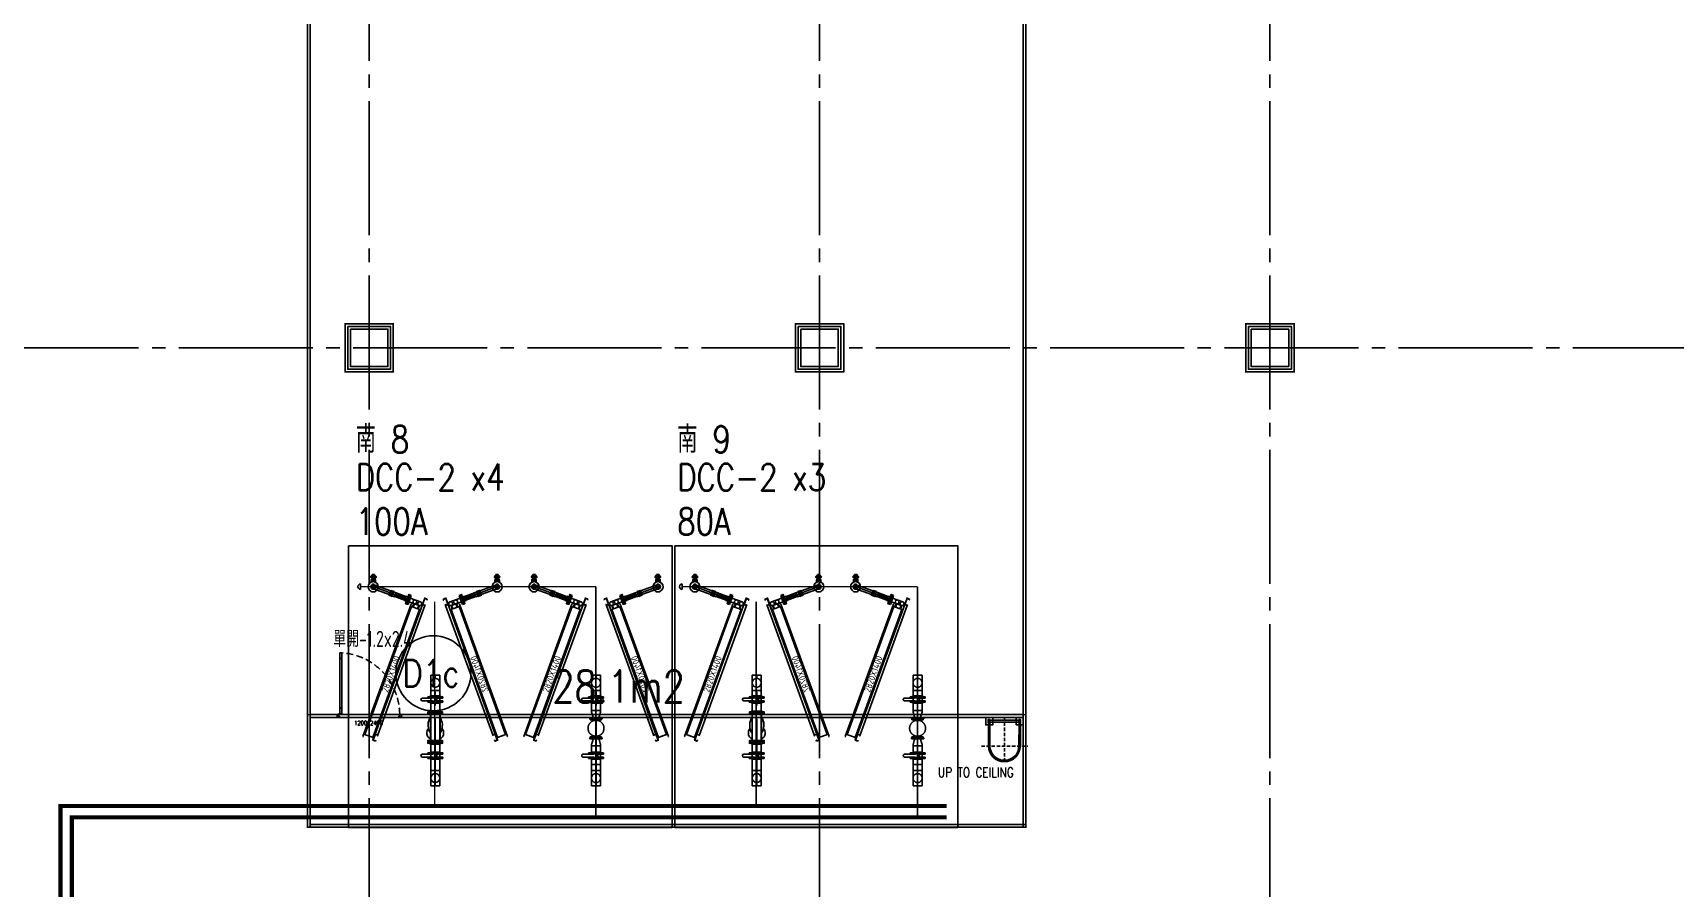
# Model space of a CAD drawing. Extents: x -18489 to 195597, y -1599 to 112111.
# Drawn here: x 4533 to 7596, y 1992 to 3587 of the extents above; entities that cross this region are included whole.
import ezdxf
from ezdxf.enums import TextEntityAlignment as Align

# ---------------------------------------------------------------- set-up
doc = ezdxf.new("R2010")
doc.units = 0
doc.header["$LTSCALE"] = 100
for name, pattern in [('188K-SM-03-F10-ARCH-PA-Y2257103$0$18P6-SM-03-C40-ARCH-PA-Y2211058$0$DASHED', [19.05, 12.7, -6.35]), ('188K-SM-03-F10-ARCH-PA-Y2257103$0$AP5A-SM-03-F20-ARCH-PA-Y2230801+Y2230803$0$ALL-PA-TXT-Y2221201$0$DASHED', [19.05, 12.7, -6.35]), ('188K-SM-07-F10-MECH-CR PIPE-Y2257103$0$XFM1Q20-200k$0$CENTER', [2, 1.25, -0.25, 0.25, -0.25]), ('X-S-FAB-L10$0$COL-CEN-LIN', [3.25, 2.5, -0.25, 0.25, -0.25])]:
    doc.linetypes.add(name, pattern=pattern)
for name, color, linetype in [('188K-SM-03-F10-ARCH-PA-Y2257103$0$K-0-Door-TXT', 53, 'Continuous'), ('188K-SM-03-F10-ARCH-PA-Y2257103$0$K-0-TXT-高度', 53, 'Continuous'), ('188K-SM-03-F10-ARCH-PA-Y2257103$0$K-AREA', 53, 'Continuous'), ('188K-SM-03-F10-ARCH-PA-Y2257103$0$K-AREA-細區', 53, 'Continuous'), ('188K-SM-03-F10-ARCH-PA-Y2257103$0$K-Door', 53, 'Continuous'), ('188K-SM-03-F10-ARCH-PA-Y2257103$0$K-P-LAD-420', 53, 'Continuous'), ('188K-SM-03-F10-ARCH-PA-Y2257103$0$K-P1S-4.2-單抗', 53, 'Continuous'), ('188K-SM-03-F10-ARCH-PA-Y2257103$0$K-P2D-4.2-雙抗', 53, 'Continuous'), ('188K-SM-03-F10-ARCH-PA-Y2257103$0$K-TXT', 53, 'Continuous'), ('188K-SM-07-F10-MECH-CR PIPE-Y2257103$0$00_AC_CHS_12℃', 4, 'Continuous'), ('188K-SM-07-F10-MECH-CR PIPE-Y2257103$0$00_AC_CHS_20℃', 3, 'Continuous'), ('188K-SM-07-F10-MECH-CR PIPE-Y2257103$0$00_DCC', 7, 'Continuous'), ('188K-SM-07-F10-MECH-CR PIPE-Y2257103$0$00_閥站分組', 1, 'Continuous'), ('188K-SM-07-F10-MECH-CR PIPE-Y2257103$0$XFM1Q20-200k$0$U-PCW-V', 2, 'Continuous'), ('X-S-FAB-L10$0$0-DIM-TXT', 8, 'Continuous'), ('X-S-FAB-L10$0$BLOCK', 8, 'Continuous'), ('X-S-FAB-L10$0$CCL', 8, 'X-S-FAB-L10$0$COL-CEN-LIN'), ('X-S-FAB-L10$0$COL-S', 8, 'Continuous')]:
    doc.layers.add(name, color=color, linetype=linetype)
doc.styles.add('188K-SM-03-F10-ARCH-PA-Y2257103$0$18P2-XFDP10$0$AA-TXT', font='simplex.shx', dxfattribs={"width": 0.8, "bigfont": 'chineset.shx'})
doc.styles.add('188K-SM-03-F10-ARCH-PA-Y2257103$0$AA-TXT', font='isocp.shx', dxfattribs={"width": 0.8, "bigfont": 'chineset.shx'})
doc.styles.add('188K-SM-03-F10-ARCH-PA-Y2257103$0$AP5A-SM-03-F20-ARCH-PA-Y2230801+Y2230803$0$ALL-PA-TXT-Y2221201$0$Standard', font='txt.shx', dxfattribs={"bigfont": 'chineset.shx'})
doc.styles.add('188K-SM-03-F10-ARCH-PA-Y2257103$0$Standard', font='txt.shx', dxfattribs={"bigfont": 'chineset.shx'})
doc.styles.add('188K-SM-07-F10-MECH-CR PIPE-Y2257103$0$XFM1Q20-200k$0$12P7-XCM2P10$0$AA-TXT', font='simplex.shx', dxfattribs={"bigfont": 'china.shx'})
doc.styles.add('188K-SM-07-F10-MECH-CR PIPE-Y2257103$0$XFM1Q20-200k$0$aa-txt', font='isocp.shx', dxfattribs={"bigfont": 'chineset.shx'})
doc.styles.add('X-S-FAB-L10$0$CHINA', font='simplex.shx', dxfattribs={"width": 0.75, "bigfont": 'chineset.shx'})
doc.styles.add('X-S-FAB-L10$0$Standard', font='', dxfattribs={"width": 0.8})
doc.styles.add('X-S-FAB-L10$0$TG_NOTE_TEXT', font='simplex.shx', dxfattribs={"width": 0.75, "bigfont": 'chineset.shx'})
doc.styles.get('X-S-FAB-L10$0$Standard').set_extended_font_data('Microsoft JhengHei')

# ---------------------------------------------------------------- blocks, each defined once
blk = doc.blocks.new('X-S-FAB-L10$0$FAB2-L05')
at = {"layer": 'X-S-FAB-L10$0$CCL'}
for p, q in [((-21000, 11005), (-21000, 0)), ((-20160, 11005), (-20160, 0)), ((-19320, 11005), (-19320, 0)), ((-26880, 3720), (1210, 3720))]:
    blk.add_line(p, q, dxfattribs=at)
at = {"layer": 'X-S-FAB-L10$0$COL-S'}
for points in [[(-21035, 3755), (-20965, 3755), (-20965, 3685), (-21035, 3685)], [(-20195, 3755), (-20125, 3755), (-20125, 3685), (-20195, 3685)], [(-19355, 3755), (-19285, 3755), (-19285, 3685), (-19355, 3685)]]:
    blk.add_lwpolyline(points, close=True, dxfattribs=at)
blk = doc.blocks.new('X-S-FAB-L10')
at = {"layer": 'X-S-FAB-L10$0$COL-S'}
for p, q in [((5125, 3035), (5195, 3035)), ((5125, 2965), (5125, 3035)), ((5195, 3035), (5195, 2965)), ((5965, 3035), (6035, 3035)), ((5965, 2965), (5965, 3035)), ((6035, 3035), (6035, 2965)), ((6805, 3035), (6875, 3035)), ((6805, 2965), (6805, 3035)), ((6875, 3035), (6875, 2965)), ((5195, 2965), (5125, 2965)), ((6035, 2965), (5965, 2965)), ((6875, 2965), (6805, 2965))]:
    blk.add_line(p, q, dxfattribs=at)
at = {"layer": 'X-S-FAB-L10$0$BLOCK'}
blk.add_blockref('X-S-FAB-L10$0$FAB2-L05', (26160, -720), dxfattribs=at)
at = {"style": 'X-S-FAB-L10$0$TG_NOTE_TEXT', "width": 0.5, "flags": 1}
for p in [(7463.301, 9020), (18268.251, 8649), (11197.77, 4800.167), (16485.801, 4800.167), (25420.27, 2635), (13360, 320.001, 0), (7463.301, -33.333)]:
    blk.add_attdef('WH', text='', height=20, dxfattribs=at).set_placement(p, align=Align.BOTTOM_LEFT)
at = {"width": 0.5}
for style, p in [('X-S-FAB-L10$0$TG_NOTE_TEXT', (7585, 9020)), ('X-S-FAB-L10$0$TG_NOTE_TEXT', (18389.95, 8649)), ('X-S-FAB-L10$0$TG_NOTE_TEXT', (11117.5, 4813.5)), ('X-S-FAB-L10$0$TG_NOTE_TEXT', (16607.5, 4813.5)), ('X-S-FAB-L10$0$TG_NOTE_TEXT', (25350, 2635)), ('X-S-FAB-L10$0$Standard', (13129.375, 325.001, 0)), ('X-S-FAB-L10$0$TG_NOTE_TEXT', (7585, -20))]:
    blk.add_attdef('DESC', text='', height=10, dxfattribs=dict(at, style=style)).set_placement(p, align=Align.BOTTOM_LEFT)
for tag, style, p in [('TYPE', 'X-S-FAB-L10$0$TG_NOTE_TEXT', (7619.286, 9020)), ('NO', 'X-S-FAB-L10$0$TG_NOTE_TEXT', (7650.095, 9020)), ('TYPE', 'X-S-FAB-L10$0$TG_NOTE_TEXT', (18424.236, 8649)), ('NO', 'X-S-FAB-L10$0$TG_NOTE_TEXT', (18455.045, 8649)), ('NO', 'X-S-FAB-L10$0$TG_NOTE_TEXT', (11088.595, 4813.5)), ('TYPE', 'X-S-FAB-L10$0$TG_NOTE_TEXT', (11151.786, 4813.5)), ('TYPE', 'X-S-FAB-L10$0$TG_NOTE_TEXT', (16641.786, 4813.5)), ('NO', 'X-S-FAB-L10$0$TG_NOTE_TEXT', (16672.595, 4813.5)), ('NO', 'X-S-FAB-L10$0$TG_NOTE_TEXT', (25313, 2635)), ('TYPE', 'X-S-FAB-L10$0$TG_NOTE_TEXT', (25350, 2635)), ('NO', 'X-S-FAB-L10$0$Standard', (13100, 320.001, 0)), ('TYPE', 'X-S-FAB-L10$0$Standard', (13129.375, 320.001, 0)), ('TYPE', 'X-S-FAB-L10$0$TG_NOTE_TEXT', (7619.286, -20)), ('NO', 'X-S-FAB-L10$0$TG_NOTE_TEXT', (7650.095, -20))]:
    blk.add_attdef(tag, text='', height=10, dxfattribs=dict(at, style=style)).set_placement(p, align=Align.BOTTOM_RIGHT)
for rotation, style, p in [(180, 'X-S-FAB-L10$0$Standard', (317.625, 7480)), (180, 'X-S-FAB-L10$0$Standard', (1217.625, 7480)), (90, 'X-S-FAB-L10$0$TG_NOTE_TEXT', (24310, 3647.5)), (270, 'X-S-FAB-L10$0$TG_NOTE_TEXT', (17080, 1605))]:
    blk.add_attdef('DESC', text='', height=10, rotation=rotation, dxfattribs=dict(at, style=style)).set_placement(p, align=Align.BOTTOM_LEFT)
for tag, rotation, style, p in [('TYPE', 180, 'X-S-FAB-L10$0$Standard', (317.625, 7480)), ('NO', 180, 'X-S-FAB-L10$0$Standard', (347, 7480)), ('TYPE', 180, 'X-S-FAB-L10$0$Standard', (1217.625, 7480)), ('NO', 180, 'X-S-FAB-L10$0$Standard', (1247, 7480)), ('TYPE', 90, 'X-S-FAB-L10$0$TG_NOTE_TEXT', (24310, 3647.5)), ('NO', 90, 'X-S-FAB-L10$0$TG_NOTE_TEXT', (24310, 3610.5)), ('TYPE', 270, 'X-S-FAB-L10$0$TG_NOTE_TEXT', (17080, 1605)), ('NO', 270, 'X-S-FAB-L10$0$TG_NOTE_TEXT', (17080, 1573))]:
    blk.add_attdef(tag, text='', height=10, rotation=rotation, dxfattribs=dict(at, style=style)).set_placement(p, align=Align.BOTTOM_RIGHT)
at = {"style": 'X-S-FAB-L10$0$TG_NOTE_TEXT', "width": 0.5, "flags": 1}
for rotation, p in [(180, (43, 7480)), (180, (943, 7480)), (90, (24310, 3717.77)), (270, (17080, 1711.699))]:
    blk.add_attdef('WH', text='', height=20, rotation=rotation, dxfattribs=at).set_placement(p, align=Align.BOTTOM_LEFT)
at = {"layer": 'X-S-FAB-L10$0$0-DIM-TXT', "style": 'X-S-FAB-L10$0$CHINA', "width": 0.75}
for p in [(667.414, 7855.1, -2689.4), (22627.353, 6728.814), (25644.722, 6728.814), (24778.787, 5569.051), (1118.252, 4980), (417.801, 4594.623), (23874.84, 4355), (22927.43, 4330.122), (23749.869, 3901.367), (417.801, 3765.236), (1118.252, 3730), (417.801, 3115.79), (536.882, 2227.832), (16908.994, 1782.652), (888.445, 880.466), (16977.43, 750), (18878.841, 750), (25641.221, 553.233), (21364.03, 526.894)]:
    blk.add_attdef('HIG', text='', height=80, dxfattribs=at).set_placement(p, align=Align.MIDDLE_LEFT)
blk = doc.blocks.new('188K-SM-07-F10-MECH-CR PIPE-Y2257103$0$XFM1Q20-200k$0$BV-150V-T1')
at = {"color": 0, "linetype": 'ByBlock'}
for p, q in [((-5.2, 9.6), (-6.7, 9.6)), ((-6.7, -9.6), (-6.7, 9.6)), ((-2.7, 14), (-5.2, 14)), ((-5.2, -14), (-5.2, 14)), ((2.7, 14), (5.2, 14)), ((5.2, 14), (5.2, -14)), ((5.2, 9.6), (6.7, 9.6)), ((6.7, 9.6), (6.7, -9.6)), ((-5.2, -9.6), (-6.7, -9.6)), ((-2.7, -14), (-5.2, -14)), ((2.7, -8.4), (-2.7, -8.4)), ((2.7, -14), (5.2, -14)), ((5.2, -9.6), (6.7, -9.6))]:
    blk.add_line(p, q, dxfattribs=at)
blk.add_lwpolyline([(-2.7, 7.5), (-2.7, 24, -1), (2.7, 24), (2.7, 7.7, 0.028765), (2.9, 4.2), (3.3, 0.3, -1.044614), (-3.3, 0), (-2.9, 4.1, 0.028765)], format="xyb", close=True, dxfattribs=at)
for points in [[(-2.7, 14), (-2.7, 6.1)], [(2.7, 14), (2.7, 6.3)], [(-2.7, -2), (-2.7, -14)], [(2.7, -2), (2.7, -14)]]:
    blk.add_lwpolyline(points, dxfattribs=at)
blk = doc.blocks.new('188K-SM-07-F10-MECH-CR PIPE-Y2257103$0$XFM1Q20-200k$0$YS-06-B')
at = {"layer": '188K-SM-07-F10-MECH-CR PIPE-Y2257103$0$XFM1Q20-200k$0$U-PCW-V', "color": 0}
for p, q in [((55, 8.9), (6.9, 8.9)), ((55, -8.9), (6.9, -8.9))]:
    blk.add_line(p, q, dxfattribs=at)
for points in [[(1.4, -9.6), (0, -9.6), (0, 9.6), (1.4, 9.6)], [(4, -13.8), (1.4, -13.8), (1.4, 13.8), (4, 13.8), (4, -13.8)], [(4, -13.8), (6.5, -13.8), (6.5, 13.8), (4, 13.8), (4, -13.8)], [(57.5, -13.8), (55, -13.8), (55, 13.8), (57.5, 13.8), (57.5, -13.8)], [(57.5, -13.8), (60, -13.8), (60, 13.8), (57.5, 13.8), (57.5, -13.8)], [(60, -9.6), (61.5, -9.6), (61.5, 9.6), (60, 9.6)]]:
    blk.add_lwpolyline(points, dxfattribs=at)
for points in [[(18.6, 15.5, 0.133256), (14.6, 14.4, 0.106756), (10.9, 10.9, 0.036777), (9.6, 8.9, 0.036777)], [(28.8, 12.5, 0.064337), (26.3, 14.4, 0.133256), (22.3, 15.5)], [(9.6, -8.9, 0.036777), (10.9, -10.9, 0.106756), (14.6, -14.4, 0.133256), (18.6, -15.5)], [(22.3, -15.5, 0.133256), (26.3, -14.4, 0.064337), (28.8, -12.5, 0.064337)]]:
    blk.add_lwpolyline(points, format="xyb", dxfattribs=at)
for centre, radius, start, end in [((20.5, 4.3), 11.3, 80.5245, 99.4755), ((29, 0), 12.1, 121.7693, 132.5173), ((35.2, -14.3), 27.6, 57.3698, 116.9234), ((20.5, -4.3), 11.3, 260.5245, 279.4755), ((29, 0), 12.1, 227.4827, 238.2307), ((35.2, 14.3), 27.6, 243.0766, 302.6302)]:
    blk.add_arc(centre, radius, start, end, dxfattribs=at)
blk = doc.blocks.new('188K-SM-07-F10-MECH-CR PIPE-Y2257103$0$DCC-閥站(入)')
at = {"layer": '188K-SM-07-F10-MECH-CR PIPE-Y2257103$0$00_DCC', "color": 4}
for p, q in [((-8.4, 206.3, 0), (-8.4, 0, 0)), ((-8.4, 206.3), (8.4, 206.3)), ((8.4, 206.3, 0), (8.4, 0, 0)), ((-8.4, 177.7), (8.4, 177.7)), ((8.4, 112, 0), (8.4, 140.6, 0)), ((-8.4, 28.6), (8.4, 28.6)), ((-8.4, 0), (8.4, 0))]:
    blk.add_line(p, q, dxfattribs=at)
at = {"layer": '188K-SM-07-F10-MECH-CR PIPE-Y2257103$0$00_DCC', "color": 4, "linetype": '188K-SM-07-F10-MECH-CR PIPE-Y2257103$0$XFM1Q20-200k$0$CENTER'}
blk.add_line((0, 0, 0), (0, 206.3, 0), dxfattribs=at)
at = {"layer": '188K-SM-07-F10-MECH-CR PIPE-Y2257103$0$00_DCC', "color": 4}
for centre in [(0, 192), (0, 14.3)]:
    blk.add_circle(centre, 8.41, dxfattribs=at)
at = {"layer": '188K-SM-07-F10-MECH-CR PIPE-Y2257103$0$00_DCC', "color": 4, "rotation": 90}
for name, p in [('188K-SM-07-F10-MECH-CR PIPE-Y2257103$0$XFM1Q20-200k$0$BV-150V-T1', (0, 161)), ('188K-SM-07-F10-MECH-CR PIPE-Y2257103$0$XFM1Q20-200k$0$YS-06-B', (0, 77.9)), ('188K-SM-07-F10-MECH-CR PIPE-Y2257103$0$XFM1Q20-200k$0$BV-150V-T1', (0, 56.2))]:
    blk.add_blockref(name, p, dxfattribs=at)
blk = doc.blocks.new('188K-SM-07-F10-MECH-CR PIPE-Y2257103$0$XFM1Q20-200k$0$R6-4')
at = {"layer": '188K-SM-07-F10-MECH-CR PIPE-Y2257103$0$00_DCC', "color": 60}
for p, q in [((-5.7, 0), (5.7, 0)), ((-5.7, 0), (-5.7, -1)), ((-8.4, -14), (-8.4, -12.4)), ((8.4, -14), (-8.4, -14)), ((-6.2, -4.1), (-7.9, -9.3)), ((5.7, 0), (5.7, -1)), ((6.2, -4.1), (7.9, -9.3)), ((8.4, -14), (8.4, -12.4))]:
    blk.add_line(p, q, dxfattribs=at)
for centre, start, end in [((1.6, -12.4), 161.7321, 180), ((-15.7, -1), 341.7321, 0), ((15.7, -1), 180, 198.2679), ((-1.6, -12.4), 0, 18.2679)]:
    blk.add_arc(centre, 10, start, end, dxfattribs=at)
blk = doc.blocks.new('188K-SM-07-F10-MECH-CR PIPE-Y2257103$0$DCC-閥站(出)')
at = {"layer": '188K-SM-07-F10-MECH-CR PIPE-Y2257103$0$00_DCC', "color": 60, "linetype": '188K-SM-07-F10-MECH-CR PIPE-Y2257103$0$XFM1Q20-200k$0$CENTER'}
for p, q in [((-8.4, 206.3, 0), (-8.4, 140.2, 0)), ((-8.4, 206.3, 0), (8.4, 206.3, 0)), ((0, 0), (0, 206.3, 0)), ((8.4, 206.3, 0), (8.4, 140.2, 0)), ((-8.4, 177.7, 0), (8.4, 177.7, 0)), ((-10.8, 124.7, 0), (-0.3, 124.7, 0)), ((-10.8, 124.7, 0), (-10.8, 123.2, 0)), ((-10.8, 123.2, 0), (-0.3, 123.2, 0)), ((-10.7, 123.1, 0), (-10.8, 123.2, 0)), ((-0.3, 123.1, 0), (-10.7, 123.1, 0)), ((-7.8, 124.9, 0), (-0.3, 124.9, 0)), ((-7.8, 124.7, 0), (-7.8, 124.9, 0)), ((-7.3, 122.1, 0), (-7.3, 122.9, 0)), ((7.3, 124.9, 0), (-0.3, 124.9, 0)), ((10.2, 124.7, 0), (-0.3, 124.7, 0)), ((10.2, 123.2, 0), (-0.3, 123.2, 0)), ((-0.3, 123.1, 0), (10.1, 123.1, 0)), ((6.7, 121.9, 0), (6.7, 122.9, 0)), ((7.3, 124.7, 0), (7.3, 124.9, 0)), ((10.1, 123.1, 0), (10.2, 123.2, 0)), ((10.2, 124.7, 0), (10.2, 123.2, 0)), ((-7.3, 93, 0), (-7.3, 91.7, 0)), ((6.7, 92.5, 0), (-7.3, 92.5, 0)), ((-6.7, 121.9, 0), (-0.3, 121.9, 0)), ((6.7, 121.9, 0), (-0.3, 121.9, 0)), ((6.7, 92.5, 0), (6.7, 91.7, 0)), ((-10.7, 91.5, 0), (-10.8, 91.4, 0)), ((-10.8, 91.4, 0), (-0.3, 91.4, 0)), ((-10.8, 89.9, 0), (-10.8, 91.4, 0)), ((-10.8, 89.9, 0), (-0.3, 89.9, 0)), ((-0.3, 91.5, 0), (-10.7, 91.5, 0)), ((-8.4, 62.6, 0), (-8.4, 74, 0)), ((-7.8, 89.9, 0), (-7.8, 89.7, 0)), ((-7.8, 89.7, 0), (-0.3, 89.7, 0)), ((-0.3, 91.5, 0), (10.1, 91.5, 0)), ((10.2, 91.4, 0), (-0.3, 91.4, 0)), ((10.2, 89.9, 0), (-0.3, 89.9, 0)), ((7.3, 89.7, 0), (-0.3, 89.7, 0)), ((7.3, 89.9, 0), (7.3, 89.7, 0)), ((8.4, 62.6, 0), (8.4, 74, 0)), ((10.1, 91.5, 0), (10.2, 91.4, 0)), ((10.2, 89.9, 0), (10.2, 91.4, 0)), ((-8.4, 49.5, 0), (-8.4, 0, 0)), ((8.4, 39.5, 0), (-8.4, 39.5, 0)), ((8.4, 49.5, 0), (8.4, 0, 0)), ((-8.4, 28.6, 0), (8.4, 28.6, 0)), ((-8.4, 0, 0), (8.4, 0, 0))]:
    blk.add_line(p, q, dxfattribs=at)
at = {"layer": '188K-SM-07-F10-MECH-CR PIPE-Y2257103$0$00_DCC', "color": 60, "linetype": '188K-SM-07-F10-MECH-CR PIPE-Y2257103$0$XFM1Q20-200k$0$CENTER', "elevation": 0}
for points in [[(-11.4, 124.9), (11.4, 124.9), (11.4, 127.3), (-11.4, 127.3)], [(-11.4, 89.7), (11.4, 89.7), (11.4, 87.3), (-11.4, 87.3)]]:
    blk.add_lwpolyline(points, close=True, dxfattribs=at)
at = {"layer": '188K-SM-07-F10-MECH-CR PIPE-Y2257103$0$00_DCC', "color": 60, "linetype": '188K-SM-07-F10-MECH-CR PIPE-Y2257103$0$XFM1Q20-200k$0$CENTER'}
for centre, radius in [((0, 192, 0), 8.41), ((0, 107.3, 0), 14.9), ((0, 14.3, 0), 8.41)]:
    blk.add_circle(centre, radius, dxfattribs=at)
for centre, radius, start, end in [((-7.5, 122.9, 0), 0.2, 0, 90), ((6.9, 122.9, 0), 0.2, 90, 180), ((-7.4, 120.6, 0), 1.5, 45, 85.3609), ((-8.4, 94, 0), 1.5, 317.6297, 21.3232), ((-7.5, 120.7, 0), 1.5, 345, 45), ((7.5, 120.7, 0), 1.5, 135, 195), ((7.4, 120.6, 0), 1.5, 94.6391, 135), ((8.4, 94, 0), 1.5, 158.6768, 222.3703), ((-7.5, 91.7, 0), 0.2, 270, 0), ((6.9, 91.7, 0), 0.2, 180, 270)]:
    blk.add_arc(centre, radius, start, end, dxfattribs=at)
for name, p, rotation in [('188K-SM-07-F10-MECH-CR PIPE-Y2257103$0$XFM1Q20-200k$0$BV-150V-T1', (0, 161, 0), 90), ('188K-SM-07-F10-MECH-CR PIPE-Y2257103$0$XFM1Q20-200k$0$R6-4', (0, 126.3, 0), 180)]:
    blk.add_blockref(name, p, dxfattribs=dict(at, rotation=rotation))
at = {"layer": '188K-SM-07-F10-MECH-CR PIPE-Y2257103$0$00_DCC', "color": 60, "linetype": '188K-SM-07-F10-MECH-CR PIPE-Y2257103$0$XFM1Q20-200k$0$CENTER', "xscale": -1, "rotation": 90}
blk.add_blockref('188K-SM-07-F10-MECH-CR PIPE-Y2257103$0$XFM1Q20-200k$0$BV-150V-T1', (0, 56.2, 0), dxfattribs=at)
at = {"layer": '188K-SM-07-F10-MECH-CR PIPE-Y2257103$0$00_DCC', "color": 60, "linetype": '188K-SM-07-F10-MECH-CR PIPE-Y2257103$0$XFM1Q20-200k$0$CENTER', "xscale": -1}
blk.add_blockref('188K-SM-07-F10-MECH-CR PIPE-Y2257103$0$XFM1Q20-200k$0$R6-4', (0, 88.3, 0), dxfattribs=at)
blk = doc.blocks.new('188K-SM-07-F10-MECH-CR PIPE-Y2257103$0$XFM1P20-200k$0$005')
at = {"layer": '188K-SM-07-F10-MECH-CR PIPE-Y2257103$0$00_DCC'}
h = blk.add_hatch(dxfattribs=at)
h.set_pattern_fill('AR-HBONE', color=60, scale=0.430893, angle=360, style=0)
h.set_pattern_definition([(135, (-2258.2576, -4619.8331), (-8e-16, 2.4374981), [5.1707143, -1.7235714]), (45, (-2259.4764, -4618.6144), (-8e-16, 2.4374981), [5.1707143, -1.7235714])])
h.paths.add_polyline_path([(21.88125, -3.01625), (21.88125, 3.01625), (5.88125, 3.01625), (5.88125, -3.01625)])
edge = h.paths.add_edge_path(flags=17)
edge.add_line((21.88125, 3.01625), (21.88125, -3.01625))
at = {"layer": '188K-SM-07-F10-MECH-CR PIPE-Y2257103$0$00_DCC', "color": 60}
for p, q in [((5.88125, 3.31625), (3, 3.31625)), ((5.88125, 3.31625), (5.88125, -3.31625)), ((21.88125, 3.01625), (5.88125, 3.01625)), ((5.88125, 3.01625), (5.88125, -3.01625)), ((21.88125, 3.31625), (24.7625, 3.31625)), ((21.88125, 3.31625), (21.88125, -3.31625)), ((21.88125, 3.01625), (21.88125, -3.01625)), ((21.88125, -3.01625), (21.88125, 3.01625)), ((28.2625, 3.31625), (24.7625, 3.31625)), ((28.2625, 3.31625), (28.2625, -3.31625)), ((5.88125, -3.31625), (3, -3.31625)), ((21.88125, -3.01625), (5.88125, -3.01625)), ((21.88125, -3.31625), (28.2625, -3.31625)), ((28.2625, -3.31625), (25.38125, -3.31625))]:
    blk.add_line(p, q, dxfattribs=at)
for points in [[(0, -7.6), (0, 7.6), (2.38125, 7.6), (2.38125, -7.6), (0, -7.6)], [(2.38125, 3.8975), (3, 3.8975), (3, -3.8975), (2.38125, -3.8975)]]:
    blk.add_lwpolyline(points, dxfattribs=at)
blk = doc.blocks.new('188K-SM-07-F10-MECH-CR PIPE-Y2257103$0$DCC_配管')
at = {"layer": '188K-SM-07-F10-MECH-CR PIPE-Y2257103$0$00_DCC', "color": 60}
for p, q in [((-64.6, 32.3, 0), (-64.6, 32.3, 0)), ((-63.2, 32.5, 0), (-58.3, 28.6, 0)), ((-80.7, 9.1, 0), (-82.5, 6.8, 0)), ((-78.8, 3.9, 0), (-82.5, 6.8, 0)), ((-82.4, 11.2, 0), (-81.4, 12.6, 0)), ((-74.5, 5, 0), (-82.4, 11.2, 0)), ((-82.4, 10.5, 0), (-82.1, 10.8, 0)), ((-81.7, 9.8, 0), (-82.3, 10.3, 0)), ((-82.2, 8.1, 0), (-81.9, 8.5, 0)), ((-81.8, 7.8, 0), (-82.2, 8.1, 0)), ((-82.1, 10.3, 0), (-81.9, 10.7, 0)), ((-81.5, 8.2, 0), (-81.9, 8.5, 0)), ((-81.7, 10, 0), (-81.4, 10.3, 0)), ((-81.5, 9.8, 0), (-81.2, 10.1, 0)), ((-81.4, 12.6, 0), (-73.5, 6.3, 0)), ((-80.7, 12.7, 0), (-80.9, 12.4, 0)), ((-80.4, 12.5, 0), (-80.7, 12.2, 0)), ((-77, 6.2, 0), (-80.7, 9.1, 0)), ((-79.8, 12.1, 0), (-80.5, 12.7, 0)), ((-80, 12.1, 0), (-80.2, 11.8, 0)), ((-79.8, 12, 0), (-80, 11.7, 0)), ((-79.4, 8.8, 0), (-79.7, 8.3, 0)), ((-77, 13.5, 0), (-79.1, 10.8, 0)), ((-77, 6.2, 0), (-78.8, 3.9, 0)), ((-78.1, 4.8, 0), (-77.6, 4.5, 0)), ((-73.6, 16.7, 0), (-78, 11.1, 0)), ((-77.6, 7.4, 0), (-78, 7, 0)), ((-77.8, 15.6, 0), (-75.1, 19, 0)), ((-77.8, 5.2, 0), (-77.3, 4.9, 0)), ((-77.7, 14.1, 0), (-77.2, 13.8, 0)), ((-77.6, 4.5, 0), (-77.3, 4.9, 0)), ((-76.1, 5.6, 0), (-75.9, 5.9, 0)), ((-76.1, 5.4, 0), (-75.4, 4.9, 0)), ((-75.9, 5.4, 0), (-75.7, 5.7, 0)), ((-73.6, 10.8, 0), (-75.7, 8.2, 0)), ((-71.3, 14.9, 0), (-75.6, 9.3, 0)), ((-75.5, 5.1, 0), (-75.2, 5.4, 0)), ((-75.3, 4.9, 0), (-75, 5.2, 0)), ((-74.4, 7.8, 0), (-74.7, 7.4, 0)), ((-74.2, 7.6, 0), (-74.5, 7.3, 0)), ((-74.5, 5, 0), (-73.5, 6.3, 0)), ((-74.2, 7.8, 0), (-73.6, 7.2, 0)), ((-73.8, 7.2, 0), (-74, 6.9, 0)), ((-73.5, 7.1, 0), (-73.8, 6.7, 0)), ((-72.8, 10.3, 0), (-73.3, 10.7, 0)), ((-71.4, 10.5, 0), (-68.7, 13.9, 0)), ((-71.2, 26.7, 0), (-62.1, 19.5, 0)), ((-63, 27.7, 0), (-70.3, 18.5, 0)), ((-36.4, 8.8), (-67.7, 19.6, 0)), ((-66.7, 23.1, 0), (-3.2, 1.1)), ((-34, 15.7), (-65.5, 26.6, 0)), ((-58.2, 27.2, 0), (-58.2, 27.2, 0)), ((1.2, 3.4), (-1.2, -3.4))]:
    blk.add_line(p, q, dxfattribs=at)
at = {"layer": '188K-SM-07-F10-MECH-CR PIPE-Y2257103$0$00_DCC', "color": 60, "elevation": 0}
for points in [[(-27.6, 14.6), (-33.6, 16.7), (-36.7, 7.8), (-30.7, 5.7)], [(-28.3, 14.8), (-27.6, 14.6), (-30.7, 5.7), (-31.4, 5.9)]]:
    blk.add_lwpolyline(points, dxfattribs=at)
at = {"layer": '188K-SM-07-F10-MECH-CR PIPE-Y2257103$0$00_DCC', "color": 60}
for centre, radius in [((-66.6, 23.1, 0), 9.44), ((-66.6, 23.1, 0), 4.44), ((-66.7, 23.1, 0), 3.65)]:
    blk.add_circle(centre, radius, dxfattribs=at)
for centre, radius, start, end in [((-63.8, 31.7, 0), 1, 51.7097, 141.7097), ((-82.2, 10.4, 0), 0.143, 154.39, 309.0293), ((-82.2, 10.9, 0), 0.143, 334.39, 51.7097), ((-82, 10.7, 0), 0.143, 334.39, 129.0293), ((-81.7, 10.4, 0), 0.406, 188.1068, 275.3125), ((-81.8, 10.3, 0), 0.406, 8.1068, 95.3125), ((-81.6, 9.9, 0), 0.143, 154.39, 309.0293), ((-81.4, 10.2, 0), 0.143, 334.39, 129.0293), ((-81.1, 10, 0), 0.143, 51.7097, 129.0293), ((-81, 12.5, 0), 0.143, 231.7097, 309.0293), ((-80.8, 12.3, 0), 0.143, 154.39, 309.0293), ((-80.6, 12.6, 0), 0.143, 334.39, 129.0293), ((-80.3, 12.2, 0), 0.406, 188.1068, 275.3125), ((-80.4, 12.1, 0), 0.406, 8.1068, 95.3125), ((-80.1, 11.8, 0), 0.143, 154.39, 309.0293), ((-79.9, 12, 0), 0.143, 334.39, 129.0293), ((-79.9, 11.6, 0), 0.143, 154.39, 231.7097), ((-78.8, 11.8, 0), 1, 231.7097, 321.7097), ((-77.1, 14.9, 0), 1, 141.7097, 231.7097), ((-77.8, 13, 0), 1, 321.7097, 51.7097), ((-76, 5.5, 0), 0.143, 154.39, 309.0293), ((-76, 6, 0), 0.143, 334.39, 51.7097), ((-75.8, 5.8, 0), 0.143, 334.39, 129.0293), ((-75.5, 5.5, 0), 0.406, 188.1068, 275.3125), ((-74.8, 8.7, 0), 1, 141.7097, 231.7097), ((-75.6, 5.3, 0), 0.406, 8.1068, 95.3125), ((-75.3, 5, 0), 0.143, 154.39, 309.0293), ((-75.1, 5.3, 0), 0.143, 334.39, 129.0293), ((-74.9, 5.1, 0), 0.143, 51.7097, 129.0293), ((-74.8, 7.5, 0), 0.143, 231.7097, 309.0293), ((-73.9, 9.9, 0), 1, 51.7097, 141.7097), ((-74.6, 7.4, 0), 0.143, 154.39, 309.0293), ((-74.1, 7.3, 0), 0.406, 188.1068, 275.3125), ((-74.3, 7.6, 0), 0.143, 334.39, 129.0293), ((-74.2, 7.2, 0), 0.406, 8.1068, 95.3125), ((-73.9, 6.9, 0), 0.143, 154.39, 309.0293), ((-73.7, 7.1, 0), 0.143, 334.39, 129.0293), ((-73.7, 6.7, 0), 0.143, 154.39, 231.7097), ((-72.2, 11.1, 0), 1, 231.7097, 321.7097), ((-65.3, 24.9, 0), 2.22, 232.789, 50.6303), ((-58.9, 27.9, 0), 1, 321.7097, 51.7097)]:
    blk.add_arc(centre, radius, start, end, dxfattribs=at)
at = {"layer": '188K-SM-07-F10-MECH-CR PIPE-Y2257103$0$00_DCC', "color": 60, "xscale": 1.210111893907765, "yscale": 1.210111893907765, "zscale": 1.210111893907765, "rotation": 160.8548292855056}
blk.add_blockref('188K-SM-07-F10-MECH-CR PIPE-Y2257103$0$XFM1P20-200k$0$005', (0, 0), dxfattribs=at)
blk = doc.blocks.new('188K-SM-07-F10-MECH-CR PIPE-Y2257103$0$DCC-2_2.82x1.4')
at = {"layer": '188K-SM-07-F10-MECH-CR PIPE-Y2257103$0$00_DCC', "color": 4}
for p, q in [((278, 32.1), (260.5, 32.1)), ((260.5, 30.3), (260.5, 32.1)), ((278, 30.3), (278, 32.1)), ((0, 25), (263, 25.1)), ((0, 24), (0, 25)), ((0, 6), (0, 5)), ((5, 25), (5, 5)), ((5, 25), (5, 5)), ((5, 23), (259, 23.1)), ((5, 8.6), (5, 21.4)), ((5, 7), (259, 7.1)), ((259, 25.1), (259, 5.1)), ((265.6, 20.6), (259, 20.6)), ((265.6, 19.4), (259, 19.4)), ((265.6, 10.8), (259, 10.8)), ((265.6, 9.6), (259, 9.6)), ((278, 30.3), (260.5, 30.3)), ((263, 25.1), (263, 24.1)), ((265.6, 10.2), (265.6, 30.3)), ((272.9, 10.2), (272.9, 30.3))]:
    blk.add_line(p, q, dxfattribs=at)
at = {"layer": '188K-SM-07-F10-MECH-CR PIPE-Y2257103$0$00_DCC', "color": 24}
for p, q in [((0, 5), (282, 5.1)), ((282, 5.1), (282, 6.1))]:
    blk.add_line(p, q, dxfattribs=at)
at = {"layer": '188K-SM-07-F10-MECH-CR PIPE-Y2257103$0$00_DCC'}
for p, q in [((0, 0), (0, 5)), ((0, 5), (12.5, 5)), ((2, 0), (0, 0)), ((12.2, 4.7), (0.3, 4.7)), ((0.3, 4.7), (0.3, 0.3)), ((0.3, 0.3), (2, 0.3)), ((2, 0.3), (2, 0)), ((10.5, 0), (10.5, 0.3)), ((10.5, 0.3), (12.2, 0.3)), ((12.5, 0), (10.5, 0)), ((12.2, 0.3), (12.2, 4.7)), ((12.5, 5), (12.5, 0)), ((12.5, 0), (12.5, 5)), ((269.5, 5.1), (269.5, 0.1)), ((269.5, 0.1), (269.5, 5.1)), ((269.5, 5.1), (282, 5.1)), ((271.5, 0.1), (269.5, 0.1)), ((281.7, 4.8), (269.8, 4.8)), ((269.8, 4.8), (269.8, 0.4)), ((269.8, 0.4), (271.5, 0.4)), ((271.5, 0.4), (271.5, 0.1)), ((280, 0.1), (280, 0.4)), ((280, 0.4), (281.7, 0.4)), ((282, 0.1), (280, 0.1)), ((281.7, 0.4), (281.7, 4.8)), ((282, 5.1), (282, 0.1))]:
    blk.add_line(p, q, dxfattribs=at)
at = {"layer": '188K-SM-07-F10-MECH-CR PIPE-Y2257103$0$00_DCC', "color": 3}
for p, q in [((12.5, 5), (269.5, 5.1)), ((269.5, 0.1), (12.5, 0))]:
    blk.add_line(p, q, dxfattribs=at)
at = {"layer": '188K-SM-07-F10-MECH-CR PIPE-Y2257103$0$00_DCC'}
blk.add_lwpolyline([(2, -0.2), (2, 0)], dxfattribs=at)
at = {"layer": '188K-SM-07-F10-MECH-CR PIPE-Y2257103$0$00_DCC', "color": 4}
for centre in [(269.3, 20), (269.3, 10.2)]:
    blk.add_circle(centre, 3.65, dxfattribs=at)
at = {"layer": '188K-SM-07-F10-MECH-CR PIPE-Y2257103$0$00_DCC', "xscale": -1, "rotation": 70.85482928510031}
blk.add_blockref('188K-SM-07-F10-MECH-CR PIPE-Y2257103$0$DCC_配管', (269.3, 32.1), dxfattribs=at)
at = {"layer": '188K-SM-07-F10-MECH-CR PIPE-Y2257103$0$00_DCC', "color": 4, "style": '188K-SM-07-F10-MECH-CR PIPE-Y2257103$0$XFM1Q20-200k$0$aa-txt', "width": 0.8}
blk.add_text('2820X1400', height=12.5, rotation=360, dxfattribs=at).set_placement((127.6, 15.8), align=Align.MIDDLE)
blk = doc.blocks.new('188K-SM-07-F10-MECH-CR PIPE-Y2257103')
at = {"layer": '188K-SM-07-F10-MECH-CR PIPE-Y2257103$0$00_AC_CHS_12℃', "ltscale": 1000, "const_width": 3, "elevation": 0}
for points in [[(5282.101, 2145.67), (5282.101, 2526.786)], [(5881.877, 2145.67), (5881.877, 2526.786)]]:
    blk.add_lwpolyline(points, dxfattribs=at)
at = {"layer": '188K-SM-07-F10-MECH-CR PIPE-Y2257103$0$00_AC_CHS_12℃', "ltscale": 1000, "const_width": 8}
blk.add_lwpolyline([(4584.425, 108.994), (4584.425, 2145.67), (6236.896, 2145.67)], dxfattribs=at)
at = {"layer": '188K-SM-07-F10-MECH-CR PIPE-Y2257103$0$00_AC_CHS_20℃', "ltscale": 1000}
for p, q in [((5144.093, 2559.658, 0), (5144.093, 2549.658, 0)), ((5743.785, 2559.66, 0), (5743.785, 2549.66, 0))]:
    blk.add_line(p, q, dxfattribs=at)
at = {"layer": '188K-SM-07-F10-MECH-CR PIPE-Y2257103$0$00_AC_CHS_20℃', "ltscale": 1000, "const_width": 3, "elevation": 0}
for points in [[(5144.093, 2554.658), (5583, 2554.658)], [(5583, 2124.525), (5583, 2554.658)], [(5743.785, 2554.66), (6182.692, 2554.66)], [(6182.692, 2124.525), (6182.692, 2554.66)]]:
    blk.add_lwpolyline(points, dxfattribs=at)
at = {"layer": '188K-SM-07-F10-MECH-CR PIPE-Y2257103$0$00_AC_CHS_20℃', "ltscale": 1000, "const_width": 8}
blk.add_lwpolyline([(4605.581, 63.468), (4605.581, 2124.525), (6237.317, 2124.525)], dxfattribs=at)
at = {"layer": '188K-SM-07-F10-MECH-CR PIPE-Y2257103$0$00_AC_CHS_20℃', "ltscale": 1000}
for centre in [(5144.093, 2554.658, 0), (5743.785, 2554.66, 0)]:
    blk.add_arc(centre, 5, 90, 270, dxfattribs=at)
at = {"layer": '188K-SM-07-F10-MECH-CR PIPE-Y2257103$0$00_閥站分組', "ltscale": 1000, "elevation": 0}
for points in [[(5121.409, 2630.574), (5725.227, 2630.574), (5725.227, 2105.806), (5121.409, 2105.806)], [(5730.159, 2630.522), (6257.937, 2630.522), (6257.937, 2105.754), (5730.159, 2105.754)]]:
    blk.add_lwpolyline(points, close=True, dxfattribs=at)
at = {"layer": '188K-SM-07-F10-MECH-CR PIPE-Y2257103$0$00_DCC', "rotation": 69.978940568662}
for p in [(5171.752, 2266.459), (5471.64, 2266.459), (5771.528, 2266.459), (6071.415, 2266.459)]:
    blk.add_blockref('188K-SM-07-F10-MECH-CR PIPE-Y2257103$0$DCC-2_2.82x1.4', p, dxfattribs=at)
at = {"layer": '188K-SM-07-F10-MECH-CR PIPE-Y2257103$0$00_DCC', "xscale": -1, "rotation": 290.021059431338}
for p in [(5394.639, 2266.459), (5694.527, 2266.459), (5994.415, 2266.459)]:
    blk.add_blockref('188K-SM-07-F10-MECH-CR PIPE-Y2257103$0$DCC-2_2.82x1.4', p, dxfattribs=at)
at = {"layer": '188K-SM-07-F10-MECH-CR PIPE-Y2257103$0$00_DCC'}
for p in [(5283.195, 2183.331, 0), (5882.971, 2183.331, 0)]:
    blk.add_blockref('188K-SM-07-F10-MECH-CR PIPE-Y2257103$0$DCC-閥站(入)', p, dxfattribs=at)
at = {"layer": '188K-SM-07-F10-MECH-CR PIPE-Y2257103$0$00_DCC', "color": 4}
for p in [(5583.083, 2183.331, 0), (6182.859, 2183.331, 0)]:
    blk.add_blockref('188K-SM-07-F10-MECH-CR PIPE-Y2257103$0$DCC-閥站(出)', p, dxfattribs=at)
at = {"layer": '188K-SM-07-F10-MECH-CR PIPE-Y2257103$0$00_閥站分組', "style": '188K-SM-07-F10-MECH-CR PIPE-Y2257103$0$XFM1Q20-200k$0$12P7-XCM2P10$0$AA-TXT', "width": 0.8}
for s, p in [('南 8', (5134.784, 2829.395)), ('南 9', (5734.625, 2829.343)), ('DCC-2 x4', (5134.784, 2758.84)), ('DCC-2 x3', (5734.625, 2758.788)), ('100A', (5134.784, 2676.197)), ('80A', (5734.625, 2676.145))]:
    blk.add_text(s, height=50, dxfattribs=at).set_placement(p, align=Align.MIDDLE_LEFT)
blk = doc.blocks.new('188K-SM-03-F10-ARCH-PA-Y2257103$0$單開庫板門-1200x2400)圓型拉環鎖+輔助鎖)')
at = {"ltscale": 0.1}
for p, q in [((26008.6, -11403.6), (26004.5, -11403.6)), ((26004.5, -11403.6), (26004.5, -11414.1)), ((26004.5, -11414.1), (26004.5, -11415.3)), ((26004.5, -11414.1), (26008.6, -11414.1)), ((26004.5, -11415.4), (26004.6, -11415.5)), ((26008.6, -11414), (26004.6, -11414)), ((26004.6, -11414.3), (26004.6, -11414.2)), ((26004.6, -11415.3), (26004.6, -11414.5)), ((26004.7, -11414.1), (26006.5, -11414.1)), ((26005.1, -11414.4), (26004.7, -11414.4)), ((26004.7, -11414.5), (26005.1, -11414.5)), ((26004.7, -11414.5), (26004.7, -11506)), ((26004.7, -11506), (26004.7, -11414.5)), ((26004.7, -11414.5), (26004.7, -11414.5)), ((26004.7, -11415.4), (26004.7, -11415.3)), ((26005.2, -11414.4), (26005.2, -11414.4)), ((26006.5, -11414.1), (26006.6, -11414.1)), ((26006.6, -11414.1), (26006.6, -11414.1)), ((26006.6, -11414.1), (26008.4, -11414.1)), ((26008.4, -11414.4), (26008, -11414.4)), ((26008, -11414.4), (26008, -11414.4)), ((26008, -11414.5), (26008.4, -11414.5)), ((26008.4, -11506), (26008.4, -11414.5)), ((26008.4, -11414.5), (26008.4, -11414.5)), ((26008.4, -11414.5), (26008.4, -11506)), ((26008.4, -11415.3), (26008.4, -11415.4)), ((26008.5, -11414.2), (26008.5, -11414.3)), ((26008.5, -11414.5), (26008.5, -11415.3)), ((26008.5, -11415.5), (26008.6, -11415.4)), ((26008.6, -11414.1), (26008.6, -11403.6)), ((26008.6, -11415.3), (26008.6, -11414.1)), ((26008.6, -11506.4), (26004.5, -11506.4)), ((26004.5, -11506.4), (26004.5, -11518)), ((26004.7, -11506), (26004.7, -11506)), ((26008.4, -11506), (26008.4, -11506)), ((26008.6, -11518), (26008.6, -11506.4)), ((25999.5, -11519.7), (25999.5, -11523.2)), ((26002.5, -11519.1), (26000, -11519.1)), ((26000, -11523.7), (26002.4, -11523.7)), ((26002.4, -11523.7), (26004.1, -11522.6)), ((26002.9, -11518.5), (26002.6, -11518.5)), ((26002.6, -11518.5), (26002.6, -11521)), ((26002.6, -11521.9), (26002.6, -11519.3)), ((26002.6, -11521), (26002.9, -11521)), ((26003.4, -11521.9), (26002.6, -11521.9)), ((26002.9, -11521), (26002.9, -11518.5)), ((26003.3, -11522.2), (26003.3, -11522)), ((26003.3, -11522), (26003.4, -11522)), ((26004, -11522.2), (26003.3, -11522.2)), ((26008.3, -11517.5), (26003.6, -11517.5)), ((26003.6, -11517.5), (26003.6, -11517.7)), ((26003.6, -11517.7), (26008.3, -11517.7)), ((26004.1, -11521.9), (26003.9, -11521.9)), ((26003.9, -11522), (26004, -11522)), ((26004, -11522), (26004, -11522.2)), ((26004.2, -11522.4), (26004.2, -11521.9)), ((26004.5, -11518), (26008.6, -11518)), ((26008.3, -11517.7), (26008.3, -11517.5)), ((26114.8, -11521.9), (26115.1, -11521.9)), ((26114.8, -11522.4), (26114.8, -11521.9)), ((26114.9, -11522), (26114.9, -11522.2)), ((26115.1, -11522), (26114.9, -11522)), ((26114.9, -11522.2), (26115.7, -11522.2)), ((26116.6, -11523.7), (26114.9, -11522.6)), ((26115.5, -11521.9), (26116.3, -11521.9)), ((26115.7, -11522), (26115.5, -11522)), ((26115.7, -11522.2), (26115.7, -11522)), ((26116.3, -11521.9), (26116.3, -11519.3)), ((26116.5, -11519.1), (26119, -11519.1)), ((26119, -11523.7), (26116.6, -11523.7)), ((26119.5, -11519.7), (26119.5, -11523.2))]:
    blk.add_line(p, q, dxfattribs=at)
blk.add_lwpolyline([(26006.6, -11506.4), (26006.5, -11506.3), (26004.7, -11506.3, -0.414214), (26004.6, -11506.3), (26004.6, -11506.1, -0.414214), (26004.7, -11506.1), (26005.1, -11506.1, 0.414214), (26005.2, -11506.1), (26005.2, -11506, 0.414214), (26005.1, -11506), (26004.7, -11506, -0.414214), (26004.6, -11506), (26004.6, -11505.2, -0.414214), (26004.7, -11505.2), (26004.7, -11505.2, 0.414214), (26004.7, -11505.2), (26004.7, -11505, 0.72636), (26004.6, -11505), (26004.5, -11505.1, 0.158507), (26004.5, -11505.2), (26004.5, -11506.4, 0.414214), (26004.6, -11506.5), (26008.6, -11506.5, 0.414214), (26008.6, -11506.4), (26008.6, -11505.2, 0.158507), (26008.6, -11505.1), (26008.5, -11505, 0.72636), (26008.4, -11505), (26008.4, -11505.2, 0.414214), (26008.5, -11505.2, -0.414214), (26008.5, -11505.2), (26008.5, -11506, -0.414214), (26008.4, -11506), (26008, -11506, 0.414214), (26008, -11506), (26008, -11506.1, 0.414214), (26008, -11506.1), (26008.4, -11506.1, -0.414214), (26008.5, -11506.1), (26008.5, -11506.3, -0.414214), (26008.4, -11506.3), (26006.6, -11506.3)], format="xyb", close=True, dxfattribs=at)
for points in [[(25999.5, -11518.9), (25999.5, -11523.9)], [(26119.5, -11518.9), (26119.5, -11523.9)]]:
    blk.add_lwpolyline(points)
for centre, radius, start, end in [((26004.6, -11414.1), 0.0313, 90, 180), ((26004.6, -11415.3), 0.0313, 180, 216.0274), ((26004.7, -11414.2), 0.0313, 90, 180), ((26004.7, -11414.3), 0.0313, 180, 270), ((26004.7, -11414.5), 0.0313, 90, 180), ((26004.7, -11415.3), 0.0209, 180, 270), ((26004.7, -11415.4), 0.0313, 216.0274, 360), ((26004.7, -11415.3), 0.0209, 360, 90), ((26005.1, -11414.4), 0.0313, 270, 0), ((26005.1, -11414.4), 0.0313, 0, 90), ((26008, -11414.4), 0.0313, 90, 180), ((26008, -11414.4), 0.0313, 180, 270), ((26008.4, -11414.2), 0.0313, 360, 90), ((26008.4, -11414.3), 0.0313, 270, 0), ((26008.4, -11414.5), 0.0313, 0, 90), ((26008.5, -11415.3), 0.0209, 90, 180), ((26008.5, -11415.4), 0.0313, 180, 323.9726), ((26008.5, -11415.3), 0.0209, 270, 360), ((26008.6, -11414.1), 0.0313, 360, 90), ((26008.6, -11415.3), 0.0313, 323.9726, 360)]:
    blk.add_arc(centre, radius, start, end, dxfattribs=at)
at = {"linetype": '188K-SM-03-F10-ARCH-PA-Y2257103$0$AP5A-SM-03-F20-ARCH-PA-Y2230801+Y2230803$0$ALL-PA-TXT-Y2221201$0$DASHED', "ltscale": 0.01}
blk.add_arc((26001.1, -11518.7), 115.3, 359.8531, 85.8135, dxfattribs=at)
at = {"ltscale": 0.1, "extrusion": (0, 0, -1)}
blk.add_ellipse((26003.1, -11517.9), major_axis=(-0.516, 0.516), ratio=1, start_param=5.497787, end_param=11.780972, dxfattribs=at)
at = {"ltscale": 0.1}
for centre, major_axis, start_param, end_param in [((26000, -11519.7), (0.369, -0.369), 2.356194, 3.926991), ((26000, -11523.2), (-0.369, -0.369), 5.497787, 7.068583), ((26002.5, -11519.3), (0.111, -0.111), 7.068583, 8.63938), ((26003.4, -11521.9), (-0.0369, -0.0369), 0.785398, 3.926991), ((26003.9, -11521.9), (-0.0369, -0.0369), 3.926991, 7.068583), ((26004.1, -11521.9), (0.0369, -0.0369), 7.068583, 8.63938), ((26003.9, -11522.4), (0.221, -0.221), 6.162283, 7.068583), ((26114.8, -11521.9), (-0.0369, -0.0369), -2.356194, -0.785398), ((26115.1, -11522.4), (-0.221, -0.221), -0.785398, 0.120903), ((26115.1, -11521.9), (0.0369, -0.0369), -0.785398, 2.356194), ((26115.5, -11521.9), (0.0369, -0.0369), 2.356194, 5.497787), ((26116.5, -11519.3), (-0.111, -0.111), -2.356194, -0.785398), ((26119, -11519.7), (-0.369, -0.369), 2.356194, 3.926991), ((26119, -11523.2), (0.369, -0.369), -0.785398, 0.785398)]:
    blk.add_ellipse(centre, major_axis=major_axis, ratio=1, start_param=start_param, end_param=end_param, dxfattribs=at)
at = {"color": 8, "ltscale": 0.1, "style": '188K-SM-03-F10-ARCH-PA-Y2257103$0$AP5A-SM-03-F20-ARCH-PA-Y2230801+Y2230803$0$ALL-PA-TXT-Y2221201$0$Standard', "width": 0.85}
blk.add_text('1200*2400', height=8, dxfattribs=at).set_placement((26058.4, -11534.4), align=Align.MIDDLE_CENTER)
blk = doc.blocks.new('188K-SM-03-F10-ARCH-PA-Y2257103$0$LAD-1')
at = {"linetype": '188K-SM-03-F10-ARCH-PA-Y2257103$0$18P6-SM-03-C40-ARCH-PA-Y2211058$0$DASHED', "ltscale": 0.005}
for points in [[(-77.4, -42.9), (-77.4, 43.5)], [(-106.5, 0), (-23.9, 0)]]:
    blk.add_lwpolyline(points, dxfattribs=at)
for points in [[(-23.8, 22.2), (-23.8, 35.2), (-37.8, 35.2), (-37.8, 22.2)], [(-27.8, 27), (-27.8, 30), (-33.8, 30), (-33.8, 27)], [(-28.9, 27), (-28.9, -27), (-32.7, -27), (-32.7, 27)], [(-23.9, -21.8), (-23.9, -34.8), (-37.9, -34.8), (-37.9, -21.8)], [(-27.8, -27), (-27.8, -30), (-33.8, -30), (-33.8, -27)]]:
    blk.add_lwpolyline(points, close=True)
for points in [[(-33.8, -29.7), (-77.4, -29.7, -0.976777), (-77.4, 29.8), (-33.8, 29.8)], [(-33.8, -27.2), (-77.4, -27.2, -0.974646), (-77.4, 27.3), (-33.8, 27.3)]]:
    blk.add_lwpolyline(points, format="xyb")
for centre in [(-105.2, 0), (-93.7, 23.2), (-64.6, 28.5), (-93.7, -22.5), (-64.6, -28.5)]:
    blk.add_circle(centre, 0.5)
blk = doc.blocks.new('188K-SM-03-F10-ARCH-PA-Y2257103')
at = {"layer": '188K-SM-03-F10-ARCH-PA-Y2257103$0$K-AREA', "color": 1, "const_width": 3}
for points in [[(5115, 3045), (5205, 3045), (5205, 2955), (5115, 2955)], [(5955, 3045), (6045, 3045), (6045, 2955), (5955, 2955)], [(6795, 3045), (6885, 3045), (6885, 2955), (6795, 2955)], [(5045, 2316), (6385, 2316), (6385, 2106), (5045, 2106)]]:
    blk.add_lwpolyline(points, close=True, dxfattribs=at)
at = {"layer": '188K-SM-03-F10-ARCH-PA-Y2257103$0$K-AREA-細區', "const_width": 1}
for points in [[(5115, 3045), (5205, 3045), (5205, 2955), (5115, 2955)], [(5955, 3045), (6045, 3045), (6045, 2955), (5955, 2955)], [(6795, 3045), (6885, 3045), (6885, 2955), (6795, 2955)], [(5050, 2311), (6380, 2311), (6380, 2111), (5050, 2111)]]:
    blk.add_lwpolyline(points, close=True, dxfattribs=at)
at = {"layer": '188K-SM-03-F10-ARCH-PA-Y2257103$0$K-P1S-4.2-單抗'}
for p, q in [((5050, 2316), (6380, 2316)), ((5050, 2311), (6380, 2311)), ((5045, 2106), (6385, 2106)), ((5050, 2111), (6385, 2111))]:
    blk.add_line(p, q, dxfattribs=at)
for points in [[(5115, 3045), (5205, 3045), (5205, 2955), (5115, 2955)], [(5120, 3040), (5200, 3040), (5200, 2960), (5120, 2960)], [(5955, 3045), (6045, 3045), (6045, 2955), (5955, 2955)], [(5960, 3040), (6040, 3040), (6040, 2960), (5960, 2960)], [(6795, 3045), (6885, 3045), (6885, 2955), (6795, 2955)], [(6800, 3040), (6880, 3040), (6880, 2960), (6800, 2960)]]:
    blk.add_lwpolyline(points, close=True, dxfattribs=at)
at = {"layer": '188K-SM-03-F10-ARCH-PA-Y2257103$0$K-P2D-4.2-雙抗'}
for p, q in [((5045, 2106), (5045, 8295)), ((5045, 2106), (5045, 8295)), ((5045, 2106), (5045, 8295)), ((5050, 2106), (5050, 8295)), ((5050, 2106), (5050, 8295)), ((5050, 2106), (5050, 8295)), ((6380, 2106), (6380, 8295)), ((6380, 2106), (6380, 8295)), ((6380, 2106), (6380, 8295)), ((6385, 2106), (6385, 8295)), ((6385, 2106), (6385, 8295)), ((6385, 2106), (6385, 8295))]:
    blk.add_line(p, q, dxfattribs=at)
at = {"layer": '188K-SM-03-F10-ARCH-PA-Y2257103$0$K-TXT'}
blk.add_circle((5279.8, 2393.1), 70, dxfattribs=at)
at = {"layer": '188K-SM-03-F10-ARCH-PA-Y2257103$0$K-Door'}
blk.add_blockref('188K-SM-03-F10-ARCH-PA-Y2257103$0$單開庫板門-1200x2400)圓型拉環鎖+輔助鎖)', (-20899.5, 13834.9), dxfattribs=at)
at = {"layer": '188K-SM-03-F10-ARCH-PA-Y2257103$0$K-P-LAD-420', "xscale": -1, "rotation": 269.9277033385915}
blk.add_blockref('188K-SM-03-F10-ARCH-PA-Y2257103$0$LAD-1', (6344.8, 2334.8), dxfattribs=at)
at = {"layer": '188K-SM-03-F10-ARCH-PA-Y2257103$0$K-0-Door-TXT', "style": '188K-SM-03-F10-ARCH-PA-Y2257103$0$AA-TXT', "width": 0.8}
blk.add_text('單開-1.2x2.4', height=30, dxfattribs=at).set_placement((5166.2, 2457.3, 0), align=Align.MIDDLE_CENTER)
at = {"layer": '188K-SM-03-F10-ARCH-PA-Y2257103$0$K-0-TXT-高度', "style": '188K-SM-03-F10-ARCH-PA-Y2257103$0$18P2-XFDP10$0$AA-TXT', "width": 0.8}
blk.add_text('UP TO CEILING', height=18, rotation=0, dxfattribs=at).set_placement((6291.6, 2208.4, 0), align=Align.MIDDLE)
at = {"layer": '188K-SM-03-F10-ARCH-PA-Y2257103$0$K-AREA', "color": 1, "style": '188K-SM-03-F10-ARCH-PA-Y2257103$0$Standard', "width": 0.8}
blk.add_text('28.1m2', height=60, dxfattribs=at).set_placement((5501.8, 2338.5))
at = {"layer": '188K-SM-03-F10-ARCH-PA-Y2257103$0$K-TXT', "style": '188K-SM-03-F10-ARCH-PA-Y2257103$0$Standard', "width": 0.85}
blk.add_text('D1c', height=50, dxfattribs=at).set_placement((5275.4, 2393.1), align=Align.MIDDLE)

msp = doc.modelspace()

# ---------------------------------------------------------------- block references
msp.add_blockref('X-S-FAB-L10', (0, 0))

# ---------------------------------------------------------------- next in the draw order: block references
msp.add_blockref('188K-SM-07-F10-MECH-CR PIPE-Y2257103', (0, 0))

# ---------------------------------------------------------------- next in the draw order: block references
msp.add_blockref('188K-SM-03-F10-ARCH-PA-Y2257103', (0, 0))

doc.saveas('drawing.dxf')
